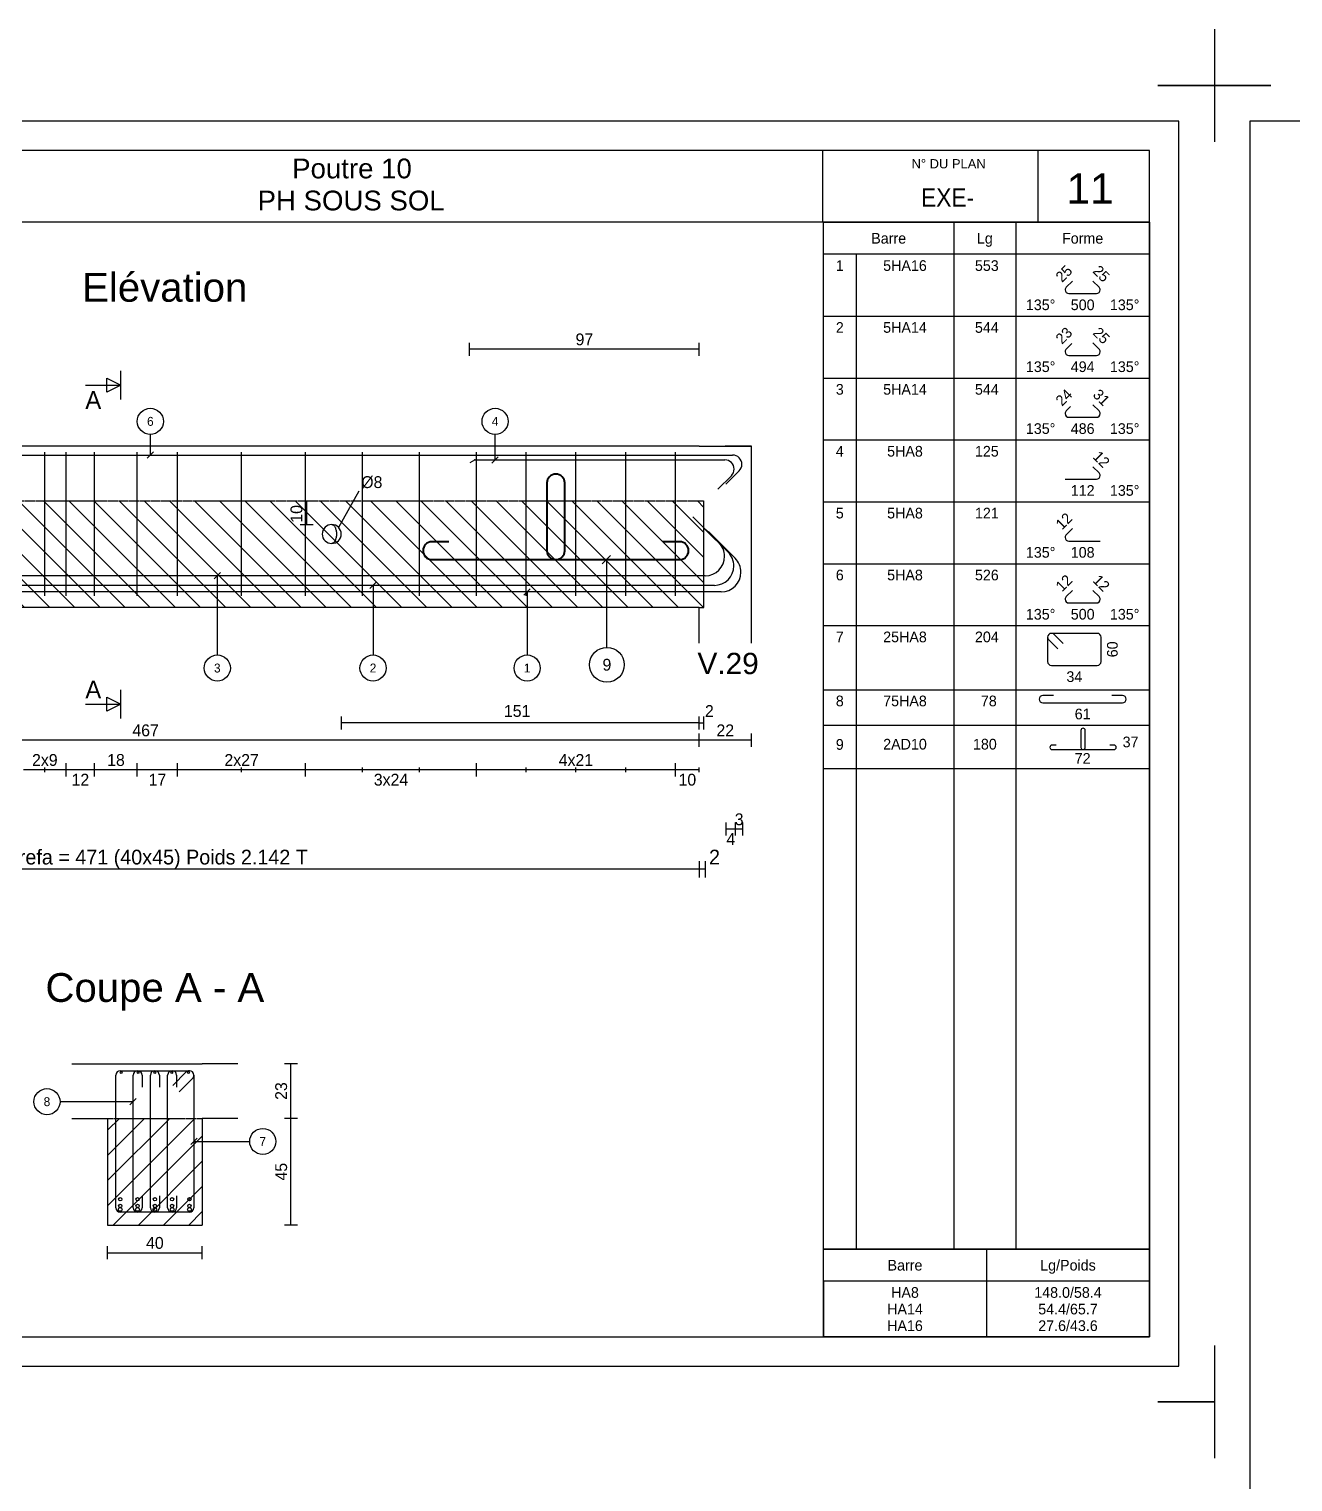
# Model space of a CAD drawing. Extents: x -12912 to 27386, y 1818 to 8189.
# Drawn here: x 158 to 691, y 3398 to 4010 of the extents above; entities that cross this region are included whole.
import ezdxf
from ezdxf.enums import TextEntityAlignment as Align

# ---------------------------------------------------------------- set-up
doc = ezdxf.new("R2010")
doc.units = 0
doc.header["$MEASUREMENT"] = 0
doc.linetypes.add('CONTINUE', pattern=[0])
doc.linetypes.add('MEDIUM_DASH', pattern=[0.5, 0.35, -0.15])
doc.layers.get('0').update_dxf_attribs({"linetype": 'CONTINUOUS'})
for name, color, linetype in [('1', 7, 'CONTINUOUS'), ('104', 7, 'CONTINUOUS'), ('173', 7, 'CONTINUOUS'), ('5', 7, 'CONTINUOUS'), ('6', 7, 'CONTINUOUS'), ('7', 7, 'CONTINUOUS'), ('GO-CARTOUCHE', 7, 'CONTINUOUS'), ('GO-TEXTE', 9, 'CONTINUOUS'), ('PYC-HACHURE', 7, 'CONTINUOUS'), ('RDC COFFRAGE', 7, 'CONTINUOUS')]:
    doc.layers.add(name, color=color, linetype=linetype)
doc.layers.add('PYC- HACHURES', color=7, linetype='CONTINUOUS', lineweight=18)
doc.styles.add('ARIAL', font='ARIAL.TTF')
doc.styles.add('TEXTEBA', font='ARIAL.TTF')

# ---------------------------------------------------------------- blocks, each defined once
blk = doc.blocks.new('A$C20507BFC')
at = {"layer": 'RDC COFFRAGE', "color": 5, "linetype": 'CONTINUE', "lineweight": 40, "ltscale": 0.01}
for points in [[(52.25, 32.3), (52.25, 3.75)], [(56, 36.05), (56, 36.05)], [(59.75, 3.75), (59.75, 32.3)], [(10.84, 7.49), (3.75, 7.49)], [(108.25, 7.49), (101.16, 7.49)], [(0, 3.75), (0, 3.75)], [(112, 3.75), (112, 3.75)], [(3.75, 0), (56, 0)], [(56, 0), (108.25, 0)]]:
    blk.add_lwpolyline(points, dxfattribs=at)
for centre, start, end in [((56, 32.3), 90, 180), ((56, 32.3), 0, 90), ((3.75, 3.75), 90, 180), ((108.25, 3.75), 0, 90), ((3.75, 3.75), 180, 270), ((56, 3.75), 180, 270), ((56, 3.75), 270, 0), ((108.25, 3.75), 270, 0)]:
    blk.add_arc(centre, 3.75, start, end, dxfattribs=at)
blk = doc.blocks.new('A$C5E66155F')
at = {"layer": '7', "color": 7}
for points in [[(2.34, 6.22), (2.24, 5.89)], [(2.45, 6.54), (2.34, 6.22)], [(2.59, 6.83), (2.45, 6.54)], [(2.73, 7.09), (2.59, 6.83)], [(2.89, 7.33), (2.73, 7.09)], [(3.06, 7.53), (2.89, 7.33)], [(3.23, 7.7), (3.06, 7.53)], [(3.42, 7.83), (3.23, 7.7)], [(3.61, 7.92), (3.42, 7.83)], [(3.8, 7.98), (3.61, 7.92)], [(4, 8), (3.8, 7.98)], [(2.01, 4.39), (2, 4)], [(2, 4), (2.01, 3.61)], [(2.04, 4.78), (2.01, 4.39)], [(2.01, 3.61), (2.04, 3.22)], [(2.09, 5.16), (2.04, 4.78)], [(2.04, 3.22), (2.09, 2.84)], [(2.15, 5.53), (2.09, 5.16)], [(2.09, 2.84), (2.15, 2.47)], [(2.24, 5.89), (2.15, 5.53)], [(2.15, 2.47), (2.24, 2.11)], [(2.24, 2.11), (2.34, 1.78)], [(2.34, 1.78), (2.45, 1.46)], [(2.45, 1.46), (2.59, 1.17)], [(2.59, 1.17), (2.73, 0.91)], [(2.73, 0.91), (2.89, 0.67)], [(2.89, 0.67), (3.06, 0.47)], [(3.06, 0.47), (3.23, 0.3)], [(3.23, 0.3), (3.42, 0.17)], [(3.42, 0.17), (3.61, 0.08)], [(3.61, 0.08), (3.8, 0.02)], [(3.8, 0.02), (4, 0)]]:
    blk.add_lwpolyline(points, dxfattribs=at)
blk.add_circle((4, 4), 4, dxfattribs=at)

msp = doc.modelspace()

# ---------------------------------------------------------------- hatches: boundary and pattern name
at = {"layer": 'PYC- HACHURES', "lineweight": 15}
h = msp.add_hatch(dxfattribs=at)
h.set_pattern_fill('ANSI31', color=104, scale=60, style=0)
h.set_pattern_definition([(135, (5648.2815, 3205.93), (5.303301, 5.303301), [])])
h.paths.add_polyline_path([(-28.584, 3811.287), (442.416, 3811.287), (442.416, 3766.287), (440.416, 3766.287), (-26.584, 3766.287), (-28.584, 3766.287)])
h = msp.add_hatch(dxfattribs=at)
h.set_pattern_fill('ANSI31', color=104, scale=60, style=0)
h.set_pattern_definition([(45, (-5228.55, 3175.2546), (-5.303301, 5.303301), [])])
h.paths.add_polyline_path([(230.815, 3550.928), (190.815, 3550.928), (190.815, 3505.928), (230.815, 3505.928)])

# ---------------------------------------------------------------- linework, layer by layer
for p, q in [((657.707, 4010.196), (657.707, 3986.389)), ((657.707, 4010.196), (657.707, 3986.389)), ((657.707, 4010.196), (657.707, 3986.389)), ((657.707, 4010.196), (657.707, 3986.389)), ((633.9, 3986.389), (657.707, 3986.389)), ((657.707, 3986.389), (633.9, 3986.389)), ((633.9, 3986.389), (657.707, 3986.389)), ((657.707, 3986.389), (633.9, 3986.389)), ((633.9, 3986.389), (657.707, 3986.389)), ((633.9, 3986.389), (657.707, 3986.389)), ((657.707, 3986.389), (633.9, 3986.389)), ((633.9, 3986.389), (657.707, 3986.389)), ((657.707, 3986.389), (633.9, 3986.389)), ((633.9, 3986.389), (657.707, 3986.389)), ((633.9, 3986.389), (657.707, 3986.389)), ((657.707, 3986.389), (633.9, 3986.389)), ((633.9, 3986.389), (657.707, 3986.389)), ((657.707, 3986.389), (633.9, 3986.389)), ((633.9, 3986.389), (657.707, 3986.389)), ((633.9, 3986.389), (657.707, 3986.389)), ((657.707, 3986.389), (633.9, 3986.389)), ((633.9, 3986.389), (657.707, 3986.389)), ((657.707, 3986.389), (633.9, 3986.389)), ((633.9, 3986.389), (657.707, 3986.389)), ((633.9, 3986.389), (657.707, 3986.389)), ((657.707, 3986.389), (633.9, 3986.389)), ((633.9, 3986.389), (657.707, 3986.389)), ((657.707, 3986.389), (633.9, 3986.389)), ((633.9, 3986.389), (657.707, 3986.389)), ((633.9, 3986.389), (657.707, 3986.389)), ((657.707, 3986.389), (633.9, 3986.389)), ((633.9, 3986.389), (657.707, 3986.389)), ((657.707, 3986.389), (633.9, 3986.389)), ((633.9, 3986.389), (657.707, 3986.389)), ((633.9, 3986.389), (657.707, 3986.389)), ((633.9, 3986.389), (657.707, 3986.389)), ((657.707, 3986.389), (633.9, 3986.389)), ((633.9, 3986.389), (657.707, 3986.389)), ((657.707, 3986.389), (633.9, 3986.389)), ((633.9, 3986.389), (657.707, 3986.389)), ((633.9, 3986.389), (657.707, 3986.389)), ((657.707, 3986.389), (633.9, 3986.389)), ((633.9, 3986.389), (657.707, 3986.389)), ((657.707, 3986.389), (633.9, 3986.389)), ((633.9, 3986.389), (657.707, 3986.389)), ((633.9, 3986.389), (657.707, 3986.389)), ((657.707, 3986.389), (633.9, 3986.389)), ((633.9, 3986.389), (657.707, 3986.389)), ((657.707, 3986.389), (633.9, 3986.389)), ((633.9, 3986.389), (657.707, 3986.389)), ((633.9, 3986.389), (657.707, 3986.389)), ((657.707, 3986.389), (633.9, 3986.389)), ((633.9, 3986.389), (657.707, 3986.389)), ((657.707, 3986.389), (633.9, 3986.389)), ((633.9, 3986.389), (657.707, 3986.389)), ((633.9, 3986.389), (657.707, 3986.389)), ((657.707, 3986.389), (633.9, 3986.389)), ((633.9, 3986.389), (657.707, 3986.389)), ((657.707, 3986.389), (633.9, 3986.389)), ((633.9, 3986.389), (657.707, 3986.389)), ((633.9, 3986.389), (657.707, 3986.389)), ((657.707, 3986.389), (633.9, 3986.389)), ((633.9, 3986.389), (657.707, 3986.389)), ((657.707, 3986.389), (633.9, 3986.389)), ((633.9, 3986.389), (657.707, 3986.389)), ((633.9, 3986.389), (657.707, 3986.389)), ((657.707, 3986.389), (657.707, 3962.582)), ((657.707, 3986.389), (657.707, 3962.582)), ((681.514, 3986.389), (657.707, 3986.389)), ((657.707, 3986.389), (681.514, 3986.389)), ((681.514, 3986.389), (657.707, 3986.389)), ((657.707, 3986.389), (681.514, 3986.389)), ((681.514, 3986.389), (657.707, 3986.389)), ((681.514, 3986.389), (657.707, 3986.389)), ((657.707, 3986.389), (681.514, 3986.389)), ((681.514, 3986.389), (657.707, 3986.389)), ((657.707, 3986.389), (681.514, 3986.389)), ((681.514, 3986.389), (657.707, 3986.389)), ((681.514, 3986.389), (657.707, 3986.389)), ((657.707, 3986.389), (681.514, 3986.389)), ((681.514, 3986.389), (657.707, 3986.389)), ((657.707, 3986.389), (681.514, 3986.389)), ((681.514, 3986.389), (657.707, 3986.389)), ((681.514, 3986.389), (657.707, 3986.389)), ((657.707, 3986.389), (681.514, 3986.389)), ((681.514, 3986.389), (657.707, 3986.389)), ((657.707, 3986.389), (681.514, 3986.389)), ((681.514, 3986.389), (657.707, 3986.389)), ((681.514, 3986.389), (657.707, 3986.389)), ((657.707, 3986.389), (657.707, 3962.582)), ((657.707, 3986.389), (681.514, 3986.389)), ((681.514, 3986.389), (657.707, 3986.389)), ((657.707, 3986.389), (681.514, 3986.389)), ((681.514, 3986.389), (657.707, 3986.389)), ((681.514, 3986.389), (657.707, 3986.389)), ((657.707, 3986.389), (657.707, 3962.582)), ((657.707, 3986.389), (681.514, 3986.389)), ((681.514, 3986.389), (657.707, 3986.389)), ((657.707, 3986.389), (681.514, 3986.389)), ((681.514, 3986.389), (657.707, 3986.389)), ((681.514, 3986.389), (657.707, 3986.389)), ((657.707, 3986.389), (657.707, 3962.582)), ((657.707, 3986.389), (657.707, 3962.582)), ((657.707, 3986.389), (657.707, 3962.582)), ((657.707, 3986.389), (657.707, 3962.582)), ((657.707, 3986.389), (657.707, 3962.582)), ((657.707, 3986.389), (657.707, 3962.582)), ((657.707, 3986.389), (657.707, 3962.582)), ((657.707, 3986.389), (657.707, 3962.582)), ((681.514, 3986.389), (657.707, 3986.389)), ((657.707, 3986.389), (681.514, 3986.389)), ((681.514, 3986.389), (657.707, 3986.389)), ((657.707, 3986.389), (681.514, 3986.389)), ((681.514, 3986.389), (657.707, 3986.389)), ((681.514, 3986.389), (657.707, 3986.389)), ((657.707, 3986.389), (681.514, 3986.389)), ((681.514, 3986.389), (657.707, 3986.389)), ((657.707, 3986.389), (681.514, 3986.389)), ((681.514, 3986.389), (657.707, 3986.389)), ((681.514, 3986.389), (657.707, 3986.389)), ((657.707, 3986.389), (681.514, 3986.389)), ((681.514, 3986.389), (657.707, 3986.389)), ((657.707, 3986.389), (681.514, 3986.389)), ((681.514, 3986.389), (657.707, 3986.389)), ((681.514, 3986.389), (657.707, 3986.389)), ((657.707, 3986.389), (681.514, 3986.389)), ((681.514, 3986.389), (657.707, 3986.389)), ((657.707, 3986.389), (681.514, 3986.389)), ((681.514, 3986.389), (657.707, 3986.389)), ((681.514, 3986.389), (657.707, 3986.389)), ((657.707, 3986.389), (657.707, 3962.582)), ((657.707, 3986.389), (681.514, 3986.389)), ((681.514, 3986.389), (657.707, 3986.389)), ((657.707, 3986.389), (681.514, 3986.389)), ((681.514, 3986.389), (657.707, 3986.389)), ((681.514, 3986.389), (657.707, 3986.389)), ((657.707, 3986.389), (657.707, 3962.582)), ((657.707, 3986.389), (681.514, 3986.389)), ((681.514, 3986.389), (657.707, 3986.389)), ((657.707, 3986.389), (681.514, 3986.389)), ((681.514, 3986.389), (657.707, 3986.389)), ((681.514, 3986.389), (657.707, 3986.389)), ((657.707, 3986.389), (657.707, 3962.582)), ((657.707, 3986.389), (657.707, 3962.582)), ((657.707, 3986.389), (657.707, 3962.582)), ((657.707, 3986.389), (657.707, 3962.582)), ((657.707, 3986.389), (657.707, 3962.582)), ((657.707, 3986.389), (657.707, 3962.582)), ((657.707, 3986.389), (657.707, 3962.582)), ((657.707, 3986.389), (657.707, 3962.582)), ((657.707, 3986.389), (657.707, 3962.582)), ((657.707, 3986.389), (657.707, 3962.582)), ((657.707, 3986.389), (657.707, 3962.582)), ((657.707, 3986.389), (657.707, 3962.582)), ((657.707, 3986.389), (657.707, 3962.582)), ((657.707, 3986.389), (657.707, 3962.582)), ((657.707, 3986.389), (657.707, 3962.582)), ((657.707, 3986.389), (657.707, 3962.582)), ((657.707, 3455.196), (657.707, 3431.389)), ((657.707, 3455.196), (657.707, 3431.389)), ((657.707, 3455.196), (657.707, 3431.389)), ((633.9, 3431.389), (657.707, 3431.389)), ((657.707, 3431.389), (633.9, 3431.389)), ((633.9, 3431.389), (657.707, 3431.389)), ((657.707, 3431.389), (633.9, 3431.389)), ((633.9, 3431.389), (657.707, 3431.389)), ((633.9, 3431.389), (657.707, 3431.389)), ((657.707, 3431.389), (633.9, 3431.389)), ((633.9, 3431.389), (657.707, 3431.389)), ((657.707, 3431.389), (633.9, 3431.389)), ((633.9, 3431.389), (657.707, 3431.389)), ((633.9, 3431.389), (657.707, 3431.389)), ((657.707, 3431.389), (633.9, 3431.389)), ((633.9, 3431.389), (657.707, 3431.389)), ((657.707, 3431.389), (633.9, 3431.389)), ((633.9, 3431.389), (657.707, 3431.389)), ((633.9, 3431.389), (657.707, 3431.389)), ((657.707, 3431.389), (633.9, 3431.389)), ((633.9, 3431.389), (657.707, 3431.389)), ((657.707, 3431.389), (633.9, 3431.389)), ((633.9, 3431.389), (657.707, 3431.389)), ((633.9, 3431.389), (657.707, 3431.389)), ((657.707, 3431.389), (633.9, 3431.389)), ((633.9, 3431.389), (657.707, 3431.389)), ((657.707, 3431.389), (633.9, 3431.389)), ((633.9, 3431.389), (657.707, 3431.389)), ((633.9, 3431.389), (657.707, 3431.389)), ((657.707, 3431.389), (633.9, 3431.389)), ((633.9, 3431.389), (657.707, 3431.389)), ((657.707, 3431.389), (633.9, 3431.389)), ((633.9, 3431.389), (657.707, 3431.389)), ((633.9, 3431.389), (657.707, 3431.389)), ((633.9, 3431.389), (657.707, 3431.389)), ((657.707, 3431.389), (633.9, 3431.389)), ((633.9, 3431.389), (657.707, 3431.389)), ((657.707, 3431.389), (633.9, 3431.389)), ((633.9, 3431.389), (657.707, 3431.389)), ((633.9, 3431.389), (657.707, 3431.389)), ((657.707, 3431.389), (633.9, 3431.389)), ((633.9, 3431.389), (657.707, 3431.389)), ((657.707, 3431.389), (633.9, 3431.389)), ((633.9, 3431.389), (657.707, 3431.389)), ((633.9, 3431.389), (657.707, 3431.389)), ((657.707, 3431.389), (633.9, 3431.389)), ((633.9, 3431.389), (657.707, 3431.389)), ((657.707, 3431.389), (633.9, 3431.389)), ((633.9, 3431.389), (657.707, 3431.389)), ((633.9, 3431.389), (657.707, 3431.389)), ((657.707, 3431.389), (633.9, 3431.389)), ((633.9, 3431.389), (657.707, 3431.389)), ((657.707, 3431.389), (633.9, 3431.389)), ((633.9, 3431.389), (657.707, 3431.389)), ((633.9, 3431.389), (657.707, 3431.389)), ((657.707, 3431.389), (633.9, 3431.389)), ((633.9, 3431.389), (657.707, 3431.389)), ((657.707, 3431.389), (633.9, 3431.389)), ((633.9, 3431.389), (657.707, 3431.389)), ((633.9, 3431.389), (657.707, 3431.389)), ((657.707, 3431.389), (633.9, 3431.389)), ((633.9, 3431.389), (657.707, 3431.389)), ((657.707, 3431.389), (633.9, 3431.389)), ((633.9, 3431.389), (657.707, 3431.389)), ((633.9, 3431.389), (657.707, 3431.389)), ((657.707, 3431.389), (657.707, 3407.582)), ((657.707, 3431.389), (657.707, 3407.582)), ((657.707, 3431.389), (657.707, 3407.582)), ((657.707, 3431.389), (657.707, 3407.582)), ((657.707, 3431.389), (657.707, 3407.582)), ((657.707, 3431.389), (657.707, 3407.582)), ((657.707, 3431.389), (657.707, 3407.582)), ((657.707, 3431.389), (657.707, 3407.582)), ((657.707, 3431.389), (657.707, 3407.582)), ((657.707, 3431.389), (657.707, 3407.582)), ((657.707, 3431.389), (657.707, 3407.582)), ((657.707, 3431.389), (657.707, 3407.582)), ((657.707, 3431.389), (657.707, 3407.582)), ((657.707, 3431.389), (657.707, 3407.582)), ((657.707, 3431.389), (657.707, 3407.582))]:
    msp.add_line(p, q)
at = {"layer": '1', "color": 1}
for points in [[(437.794, 3804.605), (448.714, 3793.685)], [(442.715, 3799.534), (452.614, 3789.635)], [(444.271, 3798.369), (455.585, 3787.056)], [(451.116, 3787.887), (451.116, 3787.887)], [(442.916, 3779.687), (-25.084, 3779.687)], [(455.016, 3783.837), (455.016, 3783.837)], [(458.016, 3781.187), (458.016, 3781.187)], [(446.816, 3775.637), (-28.984, 3775.637)], [(449.716, 3772.887), (-31.884, 3772.887)]]:
    msp.add_lwpolyline(points, dxfattribs=at)
for centre, radius in [((196.215, 3516.828), 0.7), ((203.515, 3516.828), 0.7), ((210.815, 3516.828), 0.7), ((218.115, 3516.828), 0.7), ((225.415, 3516.828), 0.7), ((196.215, 3512.528), 0.8), ((196.215, 3514.028), 0.7), ((203.515, 3512.528), 0.8), ((203.515, 3514.028), 0.7), ((210.815, 3512.528), 0.8), ((210.815, 3514.028), 0.7), ((218.115, 3512.528), 0.8), ((218.115, 3514.028), 0.7), ((225.415, 3512.528), 0.8), ((225.415, 3514.028), 0.7)]:
    msp.add_circle(centre, radius, dxfattribs=at)
for centre, radius, start, end in [((442.916, 3787.887), 8.2, 0, 45), ((442.916, 3787.887), 8.2, 270, 0), ((446.816, 3783.837), 8.2, 0, 45), ((449.716, 3781.187), 8.3, 0, 45), ((446.816, 3783.837), 8.2, 270, 0), ((449.716, 3781.187), 8.3, 270, 0)]:
    msp.add_arc(centre, radius, start, end, dxfattribs=at)
at = {"layer": '104', "color": 104}
for points in [[(196.506, 3854.037), (196.506, 3866.037)], [(181.506, 3860.037), (196.506, 3860.037)], [(196.506, 3719.537), (196.506, 3731.537)], [(181.506, 3725.537), (196.506, 3725.537)]]:
    msp.add_lwpolyline(points, dxfattribs=at)
for points in [[(196.506, 3860.037), (190.506, 3857.037), (190.506, 3863.037), (196.506, 3860.037)], [(196.506, 3725.537), (190.506, 3722.537), (190.506, 3728.537), (196.506, 3725.537)]]:
    msp.add_lwpolyline(points, close=True, dxfattribs=at)
at = {"layer": '173', "color": 173}
for points in [[(492.835, 3928.719), (630.335, 3928.719), (630.335, 3495.761), (492.835, 3495.761), (492.835, 3928.719)], [(492.835, 3495.761), (630.335, 3495.761), (630.335, 3458.761), (492.835, 3458.761), (492.835, 3495.761)]]:
    msp.add_lwpolyline(points, close=True, dxfattribs=at)
for points in [[(547.835, 3928.719), (547.835, 3495.761)], [(573.96, 3928.719), (573.96, 3495.761)], [(630.335, 3915.219), (492.835, 3915.219)], [(506.585, 3915.219), (506.585, 3495.761)], [(597.838, 3903.959), (595.231, 3901.352)], [(609.064, 3901.352), (606.456, 3903.959)], [(594.772, 3900.245), (594.772, 3900.245)], [(596.338, 3898.679), (607.957, 3898.679)], [(609.522, 3900.245), (609.522, 3900.245)], [(492.835, 3889.126), (630.335, 3889.126)], [(597.556, 3877.585), (595.231, 3875.26)], [(609.064, 3875.26), (606.456, 3877.867)], [(594.772, 3874.153), (594.772, 3874.153)], [(596.338, 3872.587), (607.957, 3872.587)], [(609.522, 3874.153), (609.522, 3874.153)], [(492.835, 3863.034), (630.335, 3863.034)], [(594.772, 3848.06), (594.772, 3848.06)], [(597.072, 3851.009), (595.231, 3849.167)], [(609.064, 3849.167), (606.456, 3851.775)], [(609.522, 3848.06), (609.522, 3848.06)], [(596.338, 3846.495), (607.957, 3846.495)], [(492.835, 3836.942), (630.335, 3836.942)], [(-36.684, 3830.587), (454.516, 3830.587)], [(164.416, 3771.287), (164.416, 3831.787)], [(173.416, 3771.287), (173.416, 3831.787)], [(185.416, 3771.287), (185.416, 3831.787)], [(203.416, 3771.287), (203.416, 3831.787)], [(220.416, 3771.287), (220.416, 3831.787)], [(247.416, 3771.287), (247.416, 3831.787)], [(274.416, 3771.287), (274.416, 3831.787)], [(298.416, 3771.287), (298.416, 3831.787)], [(322.416, 3771.287), (322.416, 3831.787)], [(346.416, 3771.287), (346.416, 3831.787)], [(367.416, 3771.287), (367.416, 3831.787)], [(388.416, 3771.287), (388.416, 3831.787)], [(409.416, 3771.287), (409.416, 3831.787)], [(430.416, 3771.287), (430.416, 3831.787)], [(457.274, 3823.929), (451.617, 3818.272)], [(458.416, 3826.687), (458.416, 3826.687)], [(609.064, 3823.075), (606.456, 3825.683)], [(594.772, 3820.403), (607.957, 3820.403)], [(609.522, 3821.968), (609.522, 3821.968)], [(492.835, 3810.85), (630.335, 3810.85)], [(597.838, 3799.59), (595.231, 3796.983)], [(594.772, 3795.876), (594.772, 3795.876)], [(596.338, 3794.31), (609.522, 3794.31)], [(492.835, 3784.757), (630.335, 3784.757)], [(597.838, 3773.498), (595.231, 3770.89)], [(609.064, 3770.89), (606.456, 3773.498)], [(594.772, 3769.783), (594.772, 3769.783)], [(596.338, 3768.218), (607.957, 3768.218)], [(609.522, 3769.783), (609.522, 3769.783)], [(492.835, 3758.665), (630.335, 3758.665)], [(588.992, 3755.415), (588.992, 3755.415)], [(608.302, 3755.415), (588.992, 3755.415)], [(587.372, 3753.795), (587.372, 3743.535)], [(587.372, 3753.795), (587.372, 3753.795)], [(587.847, 3752.649), (591.665, 3748.831)], [(593.956, 3751.122), (590.138, 3754.94)], [(609.922, 3743.535), (609.922, 3753.795)], [(588.992, 3741.915), (608.302, 3741.915)], [(492.835, 3731.665), (630.335, 3731.665)], [(583.825, 3727.665), (583.825, 3727.665)], [(589.825, 3729.165), (585.325, 3729.165)], [(585.325, 3726.165), (618.969, 3726.165)], [(618.969, 3729.165), (614.469, 3729.165)], [(620.469, 3727.665), (620.469, 3727.665)], [(492.835, 3716.665), (630.335, 3716.665)], [(492.835, 3716.665), (630.335, 3716.665)], [(492.835, 3716.665), (630.335, 3716.665)], [(492.835, 3716.665), (630.335, 3716.665)], [(492.835, 3716.665), (630.335, 3716.665)], [(601.387, 3714.493), (601.387, 3707.353)], [(603.26, 3707.353), (603.26, 3714.493)], [(588.324, 3707.353), (588.324, 3707.353)], [(591.033, 3708.29), (589.26, 3708.29)], [(589.26, 3706.417), (602.324, 3706.417)], [(602.324, 3706.417), (615.387, 3706.417)], [(615.387, 3708.29), (613.615, 3708.29)], [(616.324, 3707.353), (616.324, 3707.353)], [(492.835, 3698.435), (630.335, 3698.435)], [(194.315, 3513.228), (194.315, 3569.128)], [(196.215, 3571.028), (225.415, 3571.028)], [(201.615, 3513.228), (201.615, 3569.128)], [(203.515, 3571.028), (203.515, 3571.028)], [(205.415, 3569.128), (205.415, 3564.128)], [(208.915, 3513.228), (208.915, 3569.128)], [(210.815, 3571.028), (210.815, 3571.028)], [(212.715, 3569.128), (212.715, 3564.128)], [(216.215, 3513.228), (216.215, 3569.128)], [(218.115, 3571.028), (218.115, 3571.028)], [(218.415, 3564.815), (224.072, 3570.472)], [(220.015, 3569.128), (220.015, 3564.128)], [(226.759, 3567.785), (221.102, 3562.128)], [(225.415, 3571.028), (225.415, 3571.028)], [(227.315, 3569.128), (227.315, 3513.228)], [(227.315, 3569.128), (227.315, 3569.128)], [(205.415, 3518.228), (205.415, 3513.228)], [(212.715, 3518.228), (212.715, 3513.228)], [(220.015, 3518.228), (220.015, 3513.228)], [(225.415, 3511.328), (196.215, 3511.328)], [(203.515, 3511.328), (203.515, 3511.328)], [(210.815, 3511.328), (210.815, 3511.328)], [(218.115, 3511.328), (218.115, 3511.328)], [(561.585, 3495.761), (561.585, 3458.761)], [(630.335, 3482.261), (492.835, 3482.261)], [(492.835, 3482.261), (492.835, 3458.761)]]:
    msp.add_lwpolyline(points, dxfattribs=at)
for centre in [(196.615, 3570.228), (203.715, 3570.228), (210.815, 3570.228), (217.915, 3570.228), (225.015, 3570.228)]:
    msp.add_circle(centre, 0.4, dxfattribs=at)
for centre, radius, start, end in [((596.338, 3900.245), 1.566, 135, 180), ((596.338, 3900.245), 1.566, 180, 270), ((607.957, 3900.245), 1.566, 270, 0), ((607.957, 3900.245), 1.566, 0, 45), ((596.338, 3874.153), 1.566, 135, 180), ((596.338, 3874.153), 1.566, 180, 270), ((607.957, 3874.153), 1.566, 270, 0), ((607.957, 3874.153), 1.566, 0, 45), ((596.338, 3848.06), 1.566, 135, 180), ((596.338, 3848.06), 1.566, 180, 270), ((607.957, 3848.06), 1.566, 270, 0), ((607.957, 3848.06), 1.566, 0, 45), ((454.516, 3826.687), 3.9, 0, 90), ((454.516, 3826.687), 3.9, 315, 0), ((607.957, 3821.968), 1.566, 0, 45), ((607.957, 3821.968), 1.566, 270, 0), ((596.338, 3795.876), 1.566, 135, 180), ((596.338, 3795.876), 1.566, 180, 270), ((596.338, 3769.783), 1.566, 135, 180), ((596.338, 3769.783), 1.566, 180, 270), ((607.957, 3769.783), 1.566, 270, 0), ((607.957, 3769.783), 1.566, 0, 45), ((588.992, 3753.795), 1.62, 90, 180), ((588.992, 3753.795), 1.62, 45, 90), ((608.302, 3753.795), 1.62, 0, 90), ((588.992, 3753.795), 1.62, 180, 225), ((588.992, 3743.535), 1.62, 180, 270), ((608.302, 3743.535), 1.62, 270, 0), ((585.325, 3727.665), 1.5, 90, 180), ((585.325, 3727.665), 1.5, 180, 270), ((618.969, 3727.665), 1.5, 0, 90), ((618.969, 3727.665), 1.5, 270, 0), ((602.324, 3714.493), 0.937, 90, 180), ((602.324, 3714.493), 0.937, 0, 90), ((589.26, 3707.353), 0.937, 90, 180), ((589.26, 3707.353), 0.937, 180, 270), ((602.324, 3707.353), 0.937, 180, 270), ((602.324, 3707.353), 0.937, 270, 0), ((615.387, 3707.353), 0.937, 0, 90), ((615.387, 3707.353), 0.937, 270, 0), ((196.215, 3569.128), 1.9, 90, 180), ((203.515, 3569.128), 1.9, 90, 180), ((203.515, 3569.128), 1.9, 0, 90), ((210.815, 3569.128), 1.9, 90, 180), ((210.815, 3569.128), 1.9, 0, 90), ((218.115, 3569.128), 1.9, 90, 180), ((218.115, 3569.128), 1.9, 0, 90), ((225.415, 3569.128), 1.9, 90, 135), ((225.415, 3569.128), 1.9, 0, 90), ((225.415, 3569.128), 1.9, 315, 0), ((196.215, 3513.228), 1.9, 180, 270), ((203.515, 3513.228), 1.9, 180, 270), ((203.515, 3513.228), 1.9, 270, 0), ((210.815, 3513.228), 1.9, 180, 270), ((210.815, 3513.228), 1.9, 270, 0), ((218.115, 3513.228), 1.9, 180, 270), ((218.115, 3513.228), 1.9, 270, 0), ((225.415, 3513.228), 1.9, 270, 0)]:
    msp.add_arc(centre, radius, start, end, dxfattribs=at)
at = {"layer": '5', "color": 5}
for p, q in [((296.818, 3815.412), (288.33, 3800.027)), ((289.416, 3720.392), (289.416, 3714.892)), ((440.416, 3717.642), (289.416, 3717.642)), ((440.416, 3717.642), (442.416, 3717.642))]:
    msp.add_line(p, q, dxfattribs=at)
for points in [[(343.552, 3872.453), (343.552, 3877.953)], [(440.416, 3872.453), (440.416, 3877.953)], [(440.416, 3875.203), (343.552, 3875.203)], [(343.752, 3827.39), (345.738, 3828.537)], [(345.738, 3828.537), (451.216, 3828.537)], [(455.116, 3824.637), (455.116, 3824.637)], [(453.974, 3821.879), (448.317, 3816.222)], [(272.137, 3811.287), (277.637, 3811.287)], [(274.887, 3801.287), (274.887, 3811.287)], [(272.137, 3801.287), (277.637, 3801.287)], [(440.416, 3714.892), (440.416, 3720.392)], [(442.416, 3714.892), (442.416, 3720.392)], [(440.416, 3707.62), (440.416, 3713.12)], [(462.416, 3707.62), (462.416, 3713.12)], [(440.416, 3710.37), (-26.584, 3710.37)], [(462.416, 3710.37), (440.416, 3710.37)], [(173.416, 3695.12), (173.416, 3700.62)], [(185.416, 3695.12), (185.416, 3700.62)], [(203.416, 3695.12), (203.416, 3700.62)], [(220.416, 3695.12), (220.416, 3700.62)], [(274.416, 3695.12), (274.416, 3700.62)], [(346.416, 3695.12), (346.416, 3700.62)], [(430.416, 3695.12), (430.416, 3700.62)], [(164.416, 3697.87), (155.416, 3697.87)], [(173.416, 3697.87), (155.416, 3697.87)], [(164.416, 3696.953), (164.416, 3698.787)], [(173.416, 3697.87), (164.416, 3697.87)], [(173.416, 3696.953), (173.416, 3698.787)], [(185.416, 3697.87), (173.416, 3697.87)], [(185.416, 3696.953), (185.416, 3698.787)], [(203.416, 3697.87), (185.416, 3697.87)], [(203.416, 3696.953), (203.416, 3698.787)], [(220.416, 3697.87), (203.416, 3697.87)], [(220.416, 3696.953), (220.416, 3698.787)], [(247.416, 3697.87), (220.416, 3697.87)], [(274.416, 3697.87), (220.416, 3697.87)], [(247.416, 3696.953), (247.416, 3698.787)], [(274.416, 3697.87), (247.416, 3697.87)], [(274.416, 3696.953), (274.416, 3698.787)], [(298.416, 3697.87), (274.416, 3697.87)], [(346.416, 3697.87), (274.416, 3697.87)], [(298.416, 3696.953), (298.416, 3698.787)], [(322.416, 3697.87), (298.416, 3697.87)], [(322.416, 3696.953), (322.416, 3698.787)], [(346.416, 3697.87), (322.416, 3697.87)], [(346.416, 3696.953), (346.416, 3698.787)], [(367.416, 3697.87), (346.416, 3697.87)], [(430.416, 3697.87), (346.416, 3697.87)], [(367.416, 3696.953), (367.416, 3698.787)], [(388.416, 3697.87), (367.416, 3697.87)], [(388.416, 3696.953), (388.416, 3698.787)], [(409.416, 3697.87), (388.416, 3697.87)], [(409.416, 3696.953), (409.416, 3698.787)], [(430.416, 3697.87), (409.416, 3697.87)], [(430.416, 3696.953), (430.416, 3698.787)], [(440.416, 3697.87), (430.416, 3697.87)], [(440.416, 3696.953), (440.416, 3698.787)], [(451.816, 3670.12), (451.816, 3675.62)], [(455.716, 3670.12), (455.716, 3675.62)], [(458.816, 3670.12), (458.816, 3675.62)], [(455.716, 3672.87), (451.816, 3672.87)], [(458.816, 3672.87), (455.716, 3672.87)], [(270.982, 3573.928), (265.482, 3573.928)], [(268.232, 3550.928), (268.232, 3573.928)], [(270.982, 3550.928), (265.482, 3550.928)], [(268.232, 3505.928), (268.232, 3550.928)], [(270.982, 3505.928), (265.482, 3505.928)], [(190.815, 3491.512), (190.815, 3497.012)], [(190.815, 3494.262), (230.815, 3494.262)], [(230.815, 3491.512), (230.815, 3497.012)]]:
    msp.add_lwpolyline(points, dxfattribs=at)
for start, end in [(0, 90), (315, 0)]:
    msp.add_arc((451.216, 3824.637), 3.9, start, end, dxfattribs=at)
msp.add_point((345.738, 3828.537), dxfattribs=at)
at = {"layer": '6', "color": 6}
for points in [[(208.916, 3830.587), (208.916, 3839.287)], [(354.318, 3828.537), (354.318, 3839.287)], [(210.242, 3831.912), (207.59, 3829.261)], [(355.644, 3829.862), (352.993, 3827.211)], [(399.444, 3784.75), (402.979, 3788.286)], [(401.264, 3786.518), (401.264, 3749.51)], [(235.836, 3778.361), (238.488, 3781.012)], [(237.162, 3779.687), (237.162, 3746.287)], [(301.516, 3774.311), (304.168, 3776.962)], [(302.842, 3775.637), (302.842, 3746.287)], [(366.505, 3771.561), (369.156, 3774.212)], [(367.831, 3772.887), (367.831, 3746.287)], [(200.289, 3556.623), (202.941, 3559.274)], [(201.615, 3557.948), (170.815, 3557.948)], [(228.641, 3542.504), (225.989, 3539.853)], [(227.315, 3541.178), (250.815, 3541.178)]]:
    msp.add_lwpolyline(points, dxfattribs=at)
for centre, radius in [((208.916, 3844.787), 5.5), ((354.318, 3844.787), 5.5), ((401.496, 3742.181), 7.333), ((237.162, 3740.787), 5.5), ((302.842, 3740.787), 5.5), ((367.831, 3740.787), 5.5), ((165.315, 3557.948), 5.5), ((256.315, 3541.178), 5.5)]:
    msp.add_circle(centre, radius, dxfattribs=at)
at = {"layer": '7', "color": 7}
for points in [[(440.416, 3834.287), (-26.584, 3834.287)], [(440.416, 3834.287), (462.416, 3834.287)], [(462.416, 3834.287), (451.416, 3834.287)], [(462.416, 3751.287), (462.416, 3834.287)], [(440.416, 3766.287), (-26.584, 3766.287)], [(440.416, 3751.287), (440.416, 3766.287)], [(462.416, 3751.287), (462.416, 3766.287)], [(175.815, 3573.928), (190.815, 3573.928)], [(190.815, 3573.928), (230.815, 3573.928)], [(245.815, 3573.928), (230.815, 3573.928)], [(175.815, 3550.928), (190.815, 3550.928)], [(190.815, 3550.928), (190.815, 3505.928)], [(245.815, 3550.928), (230.815, 3550.928)], [(230.815, 3550.928), (230.815, 3505.928)], [(190.815, 3505.928), (230.815, 3505.928)]]:
    msp.add_lwpolyline(points, dxfattribs=at)
at = {"layer": '7', "color": 7, "linetype": 'MEDIUM_DASH'}
for points in [[(-28.584, 3811.287), (442.416, 3811.287)], [(190.815, 3550.928), (230.815, 3550.928)]]:
    msp.add_lwpolyline(points, dxfattribs=at)
at = {"layer": '7', "color": 7, "linetype": 'Continuous'}
msp.add_lwpolyline([(440.416, 3766.287), (442.416, 3766.287), (442.416, 3811.287)], dxfattribs=at)
at = {"layer": 'GO-CARTOUCHE', "linetype": 'Continuous'}
for points in [[(642.707, 3446.389), (642.707, 3971.389), (-99.717, 3971.389), (-99.717, 3446.389)], [(642.707, 3446.389), (642.707, 3971.389), (-99.717, 3971.389), (-99.717, 3446.389)], [(1786.344, 3183.889), (1786.344, 3971.389), (672.707, 3971.389), (672.707, 3183.889)], [(630.335, 3458.761), (630.335, 3959.016), (-87.345, 3959.016), (-87.345, 3458.761)], [(630.335, 3458.761), (630.335, 3959.016), (-87.345, 3959.016), (-87.345, 3458.761)]]:
    msp.add_lwpolyline(points, close=True, dxfattribs=at)
at = {"layer": 'GO-TEXTE', "color": 7}
for p, q in [((492.466, 3959.016), (492.466, 3928.719)), ((492.466, 3959.016), (492.466, 3928.719)), ((583.172, 3959.016), (583.172, 3928.719)), ((583.172, 3959.016), (583.172, 3928.719)), ((630.335, 3928.719), (-87.345, 3928.719)), ((630.335, 3928.719), (-87.345, 3928.719))]:
    msp.add_line(p, q, dxfattribs=at)
at = {"layer": 'PYC-HACHURE'}
for points in [[(440.549, 3652.513), (440.549, 3659.357)], [(443.038, 3652.513), (443.038, 3659.357)], [(443.038, 3655.935), (-29.073, 3655.935)], [(443.038, 3655.935), (440.549, 3655.935)]]:
    msp.add_lwpolyline(points, dxfattribs=at)

# ---------------------------------------------------------------- block references
at = {"layer": '6', "color": 7, "linetype": 'Continuous'}
msp.add_blockref('A$C20507BFC', (323.939, 3786.515), dxfattribs=at)
at = {"layer": '7', "color": 7, "linetype": 'Continuous', "xscale": -1}
msp.add_blockref('A$C5E66155F', (289.416, 3793.287), dxfattribs=at)

# ---------------------------------------------------------------- texts
at = {"style": 'ARIAL'}
for s, height, p in [('Elévation', 12.1293, (214.987, 3901.296)), ('Coupe A - A', 12.12935, (210.815, 3606.093))]:
    msp.add_text(s, height=height, dxfattribs=at).set_placement(p, align=Align.MIDDLE_CENTER)
msp.add_text('V.29', height=8.9847, dxfattribs=at).set_placement((439.699, 3747.201), align=Align.TOP_LEFT)
at = {"layer": '104', "color": 104}
msp.add_text('A', height=7.5, dxfattribs=at).set_placement((181.506, 3857.562), align=Align.TOP_LEFT)
msp.add_text('A', height=7.5, dxfattribs=at).set_placement((181.506, 3728.011))
at = {"layer": '173', "color": 173}
for s, p in [('Barre', (520.335, 3921.969)), ('Lg', (560.897, 3921.969)), ('Forme', (602.147, 3921.969)), ('Barre', (527.21, 3489.011)), ('Lg/Poids', (595.96, 3489.011))]:
    msp.add_text(s, height=4.5, dxfattribs=at).set_placement(p, align=Align.MIDDLE_CENTER)
for s, p in [('1', (499.71, 3912.719)), ('5HA16', (527.21, 3912.719)), (' 553', (560.897, 3912.719)), ('500', (602.147, 3896.179)), ('2', (499.71, 3886.626)), ('5HA14', (527.21, 3886.626)), (' 544', (560.897, 3886.626)), ('494', (602.147, 3870.087)), ('3', (499.71, 3860.534)), ('5HA14', (527.21, 3860.534)), (' 544', (560.897, 3860.534)), ('486', (602.147, 3843.995)), ('4', (499.71, 3834.442)), ('5HA8', (527.21, 3834.442)), (' 125', (560.897, 3834.442)), ('112', (602.147, 3817.903)), ('5', (499.71, 3808.35)), ('5HA8', (527.21, 3808.35)), (' 121', (560.897, 3808.35)), ('108', (602.147, 3791.81)), ('6', (499.71, 3782.257)), ('5HA8', (527.21, 3782.257)), (' 526', (560.897, 3782.257)), ('500', (602.147, 3765.718)), ('7', (499.71, 3756.165)), ('25HA8', (527.21, 3756.165)), (' 204', (560.897, 3756.165)), ('34', (598.647, 3739.415)), ('8', (499.71, 3729.165)), ('75HA8', (527.21, 3729.165)), ('  78', (560.897, 3729.165)), ('61', (602.147, 3723.665)), ('9', (499.71, 3710.826)), ('2AD10', (527.21, 3710.935)), ('180', (560.897, 3710.935)), ('37', (622.355, 3711.873)), ('72', (602.147, 3704.957)), ('HA8', (527.21, 3479.761)), ('148.0/58.4', (595.96, 3479.761)), ('HA14', (527.21, 3472.761)), ('54.4/65.7', (595.96, 3472.761)), ('HA16', (527.21, 3465.761)), ('27.6/43.6', (595.96, 3465.761))]:
    msp.add_text(s, height=4.5, dxfattribs=at).set_placement(p, align=Align.TOP_CENTER)
for s, p in [('25', (593.463, 3903.12)), ('23', (593.463, 3877.027)), ('24', (593.463, 3850.935)), ('12', (593.463, 3798.751)), ('12', (593.463, 3772.658))]:
    msp.add_text(s, height=4.5, rotation=45, dxfattribs=at).set_placement(p)
for s, p in [('25', (610.831, 3903.12)), ('25', (610.831, 3877.027)), ('31', (610.831, 3850.935)), ('12', (610.831, 3824.843)), ('12', (610.831, 3772.658))]:
    msp.add_text(s, height=4.5, rotation=315, dxfattribs=at).set_placement(p, align=Align.RIGHT)
for p in [(590.647, 3896.179), (590.647, 3870.087), (590.647, 3843.995), (590.647, 3791.81), (590.647, 3765.718)]:
    msp.add_text('135°', height=4.5, dxfattribs=at).set_placement(p, align=Align.TOP_RIGHT)
for p in [(613.647, 3896.179), (613.647, 3870.087), (613.647, 3843.995), (613.647, 3817.903), (613.647, 3765.718)]:
    msp.add_text('135°', height=4.5, dxfattribs=at).set_placement(p, align=Align.TOP_LEFT)
msp.add_text('60', height=4.5, rotation=90, dxfattribs=at).set_placement((612.422, 3748.665), align=Align.TOP_CENTER)
at = {"layer": '5', "color": 5}
for s, p in [('97', (391.984, 3876.853)), ('467', (206.916, 3712.019)), ('22', (451.416, 3712.019)), ('2x9', (164.416, 3699.519)), ('18', (194.416, 3699.519)), ('2x27', (247.416, 3699.519)), ('4x21', (388.416, 3699.519)), ('3', (457.266, 3674.519)), ('40', (210.815, 3495.911))]:
    msp.add_text(s, height=5, dxfattribs=at).set_placement(p, align=Align.CENTER)
for s, p in [('10', (273.034, 3805.787)), ('23', (266.582, 3562.428)), ('45', (266.582, 3528.428))]:
    msp.add_text(s, height=5, rotation=90, dxfattribs=at).set_placement(p, align=Align.CENTER)
for s, p in [('12', (179.416, 3696.22)), ('17', (211.916, 3696.22)), ('3x24', (310.416, 3696.22)), ('10', (435.416, 3696.22)), ('4', (453.766, 3671.22))]:
    msp.add_text(s, height=5, dxfattribs=at).set_placement(p, align=Align.TOP_CENTER)
at = {"layer": '5', "color": 5, "char_height": 5}
for s, insert, attachment_point in [('Ø8', (306.788, 3821.671), 3), ('151', (363.62, 3722.652), 5), ('2', (444.696, 3722.652), 5)]:
    msp.add_mtext(s, dxfattribs=dict(at, insert=insert, attachment_point=attachment_point))
at = {"layer": '6', "color": 6}
for s, height, p in [('6', 3.75, (208.916, 3844.787)), ('4', 3.75, (354.318, 3844.787)), ('9', 5, (401.496, 3742.181)), ('3', 3.75, (237.162, 3740.787)), ('2', 3.75, (302.842, 3740.787)), ('1', 3.75, (367.831, 3740.787)), ('8', 3.75, (165.315, 3557.948)), ('7', 3.75, (256.315, 3541.178))]:
    msp.add_text(s, height=height, dxfattribs=at).set_placement(p, align=Align.MIDDLE_CENTER)
at = {"layer": 'GO-CARTOUCHE', "color": 2, "style": 'TEXTEBA'}
msp.add_text('11', height=12.7487, dxfattribs=at).set_placement((595.375, 3936.565))
at = {"layer": 'GO-CARTOUCHE', "color": 2, "style": 'TEXTEBA', "width": 0.9}
msp.add_text('EXE-', height=7.6364, dxfattribs=at).set_placement((545.183, 3935.366), align=Align.CENTER)
at = {"layer": 'GO-TEXTE', "color": 2, "style": 'TEXTEBA'}
for s, height, p in [('Poutre 10', 8.3314, (268.74, 3947.249)), ('PH SOUS SOL', 8.33139, (254.148, 3933.736))]:
    msp.add_text(s, height=height, dxfattribs=at).set_placement(p)
at = {"layer": 'GO-TEXTE', "style": 'TEXTEBA'}
msp.add_text('N° DU PLAN', height=3.9043, dxfattribs=at).set_placement((545.617, 3951.455), align=Align.CENTER)
msp.add_text('N° DU PLAN', height=3.9043, dxfattribs=at).set_placement((545.617, 3951.455), align=Align.CENTER)
at = {"layer": 'PYC-HACHURE'}
for s, height, p in [('L Prefa = 471 (40x45) Poids 2.142 T', 6.22222, (208.147, 3657.97)), ('2', 6.222, (446.87, 3657.97))]:
    msp.add_text(s, height=height, dxfattribs=at).set_placement(p, align=Align.CENTER)

doc.saveas('drawing.dxf')
